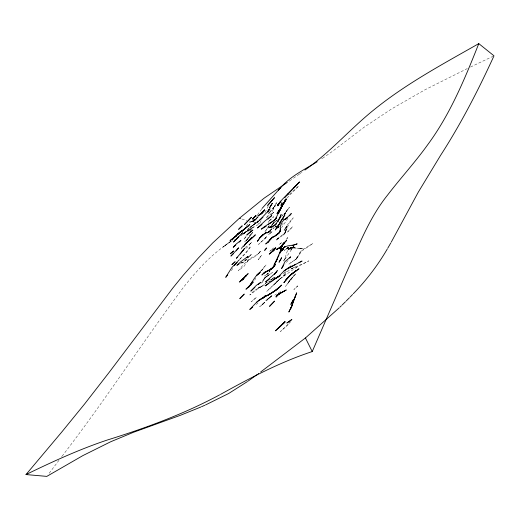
<?xml version="1.0" encoding="UTF-8"?>
<svg xmlns="http://www.w3.org/2000/svg" width="520" height="520" viewBox="0 0 520 520"><rect width="100%" height="100%" fill="white"/><g stroke="black" fill="none" stroke-linecap="round" stroke-linejoin="round"><path stroke-width="0.39" stroke-dasharray="2.6 1.95" d="M283.738 218.484L283.621 219.752L283.79 218.316M287.066 228.007L285.441 231.77L286.514 227.767M285.798 231.238L286.143 229.58C285.981 235.534 279.403 236.503 276.036 240.006L284.882 232.856L283.946 233.889L285.753 231.556L284.317 234.084L286.299 229.925L285.233 232.843L283.348 235.072L285.233 232.843M273.234 209.02C272.688 213.317 268.99 215.8 265.824 218.198L268.976 214.565M284.291 215.417L285.727 211.952L289.289 207.552L285.142 213.155L289.289 207.552M281.73 201.897L280.391 206.2L282.1 203.119M285.038 213.174L284.505 214.558L286.585 210.782M284.128 215.371L285.727 211.952L284.713 213.909M284.382 214.702L284.98 213.245M287.391 227.292L289.016 223.691L293.209 217.847L289.257 222.222L287.163 225.329M265.064 212.453L268.171 206.115M260.975 220.857L259.506 223.834L252.252 228.014M261.365 220.071L261.534 219.726M283.166 223.23L281.359 225.342M254.709 280.169L255.808 278.05M275.223 205.276L277.167 201.883L275.659 203.989M242.801 245.941L240.78 249.47L242.587 247.182M232.733 268.457L230.783 271.661M246.402 259.259L244.595 261.404L241.124 262.971L242.489 262.444M284.538 259.578L283.66 261.053L285.22 258.193L284.453 259.772C286.748 255.411 286.175 246.786 293.286 247.5L289.588 248.216L287.482 250.53C288.483 247.65 291.896 247.572 294.424 247.728C292.338 247.78 289.803 247.468 288.314 249.262C290.453 246.87 293.989 247.994 296.757 248.047L290.284 247.994L288.841 248.619L287.853 249.847L289.588 248.216L292.312 247.65M262.886 280.95L261.216 283.731L262.171 282.256M261.658 209.06L256.081 216.964M248.898 237.842L252.493 232.252L249.47 236.113L253.078 232.264M287.911 218.342L281.606 227.597M246.22 226.167L248.3 223.405L251.583 221.631M263.9 279.338L266 276.822L268.82 274.878L264.947 277.778L263.081 279.923M268.093 227.24L269.23 225.55M269.321 271.882L269.997 270.894L267.079 274.358L269.685 271.895M252.233 283.511L254.345 280.878M263.776 279.409L265.876 277.082L272.454 272.474L264.947 277.778L266.266 276.322L263.614 279.325M269.744 230.952L267.475 232.811L270.738 230.1L266.298 233.461L268.801 231.862L271.661 228.963L270.023 231.03L271.564 228.657L269.893 231.628L267.007 233.519M247.234 239.219L246.337 240.468L247.546 239.408L244.439 242.008L247.546 239.408M285.344 286.656L289.367 281.073L296.166 273.195L287.508 283.654M282.087 203.073L280.937 204.659L282.9 202.391M267.332 228.371L264.823 231.946L269.165 225.556M284.869 259.136L293.833 246.253L290.933 250.003L293.293 247.078L292 248.066L293.943 246.688L292.663 247.585M62.075 456.19C104.533 401.284 142.155 342.862 183.567 287.203C195.28 272.48 207.87 258.154 223.093 246.961M61.464 457.002L61.77 456.599M59.001 460.259L49.173 473.259M246.136 236.321L243.698 239.525L246.383 236.327M290.817 321.418L286.631 326.086L280.475 331.513L289.991 322.426M257.992 216.873L253.351 221.761L257.992 217.133M250.153 230.834L253.403 226.811L248.482 231.536M246.233 259.116L242.463 262.983L247.104 259.305M249.08 256.633L250.439 255.002L248.138 257.374L251.342 254.404L247.676 257.654M257.933 217.022L252.993 221.891L257.881 217.237M288.093 260.436L284.661 264.355M261.606 270.582L266.058 264.953L259.889 271.895M253.156 220.441L254.364 219.063M278.096 238.186L276.166 240.389L279.428 237.367L278.233 238.102M272.129 224.471L274.885 221.696L277.7 219.778M288.529 247.189L285.675 249.769L289.575 245.967M239.616 259.356L248.112 249.912L250.79 246.253L245.947 253.136L239.05 260.072M277.478 228.417L279.656 226.044M249.47 236.113L251.147 234.312M293.963 246.077L290.829 249.425L293.891 246.109M279.331 226.473L277.94 227.929L279.519 226.304M252.395 283.315L253.383 282.282M254.007 219.466L251.407 221.917L252.616 221.091L250.874 221.936M287.027 198.029L298.889 185.809L289.237 194.545M261.346 270.68L262.49 269.529L260.877 271.089M248.541 238.414L246.681 240.266L247.702 239.304M249.087 259.786L247.058 261.807L248.079 260.624L244.12 266.24L238.349 270.725L243.165 264.927L249.366 258.901L255.847 255.424L258.278 253.792L260.24 251.68L255.996 256.035L248.872 259.922L250.192 259.051M297.167 266.786L278.408 280.046L273.877 284.804L281.119 277.778L266.844 291.265C273.24 285.649 279.006 279.403 285.558 273.962L284.317 275.223C289.913 266.767 300.768 265.805 308.757 260.865L295.666 267.722M270.173 297.414L272.324 295.288L266.584 299.93L262.093 304.967L264.726 302.347L259.708 306.826L270.173 297.414L267.462 299.884M271.914 214.013L273.721 212.238L270.881 215.026L273.721 212.238M243.081 234.078L248.385 230.36L253.201 225.069L252.2 225.927L256.152 222.638M270.79 229.944L266.416 233.357M284.492 272.987L288.151 269.731M255.125 223.633L256.067 222.729M293.872 246.188L292.767 247.254L293.93 246.207M256.308 304.467L257.92 302.965M262.509 304.382L265.233 301.899M273.579 278.096L274.671 277.121L273.429 278.128M288.061 247.65L288.724 247.084L284.31 250.393L288.164 247.533M270.972 250.419L274.267 247.637L269.867 251.244L271.122 250.296M283.212 276.283L284.564 275.132L282.048 277.271M277.284 220.09L271.2 225.375M256.113 222.924L250.757 226.707L244.114 233.603L246.109 231.822L243.055 234.058M245.739 248.495L248.319 246.383L251.004 242.567L250.133 243.756L251.94 242.008L249.061 244.744L244.4 248.053M267.254 282.042L260.169 287.32L263.244 285.486L258.83 287.995L264.933 284.745M230.744 241.078L222.82 247.162L224.458 245.967M256.048 223.035L250.757 226.707L247.162 230.275L250.757 226.707L255.905 223.061M270.017 281.093L268.749 282.061L270.127 281.014M265.089 283.667L269.022 280.833M283.082 274.047L285.76 272.031M255.977 223.125L252.759 225.336L256.438 222.917M301.47 172.594L302.003 172.211M223.366 246.76L225.563 245.18M300.404 173.368L300.937 172.984M300.144 173.556L299.611 173.94M299.344 174.135L291.324 179.712M224.738 245.765L227.494 243.822M225.836 244.985L228.599 243.055M244.673 232.993L240.636 235.82L245.609 232.356M227.767 243.627L229.71 242.294M228.878 242.866L230.815 241.54M268.203 232.895L269.412 232.063M230.263 241.917L231.654 240.981M290.791 180.069L289.178 181.149M231.927 240.792L232.486 240.422M322.524 158.334L333.157 150.82L364.344 127.069L391.404 109.038L424.899 89.837L467.311 68.575M233.87 239.499L234.429 239.129M322.244 158.516L321.692 158.88M274.034 277.843L270.419 280.176L272.792 278.649M243.042 233.578L244.153 232.882M243.874 233.058L245.264 232.193M244.712 232.537L246.383 231.511M245.544 232.024L247.5 230.834M274.716 295.159L276.692 293.95M278.61 292.773L280.631 291.531M246.942 231.172L248.619 230.159M247.78 230.666L249.737 229.495M249.178 229.827L252.811 227.682M293.267 247.15L291.798 247.956L293.989 246.844L290.141 248.072L288.724 249.327L291.031 247.819L294.32 247.839L291.142 247.826L288.867 248.768L290.284 247.994L288.45 249.522L289.503 248.365L290.225 248.047L288.951 249.028L290.141 248.072L291.941 247.702M250.575 228.995L250.016 229.327M270.27 280.098L273.383 278.265M251.134 228.664L251.693 228.339M278.128 225.29L272.87 228.534L276.406 226.317L273.917 227.526M470.483 67.047L492.837 56.375M240.377 263.322L241.787 262.736M274.612 227.253L275.997 226.707M275.405 226.558L276.231 226.428M241.839 219.018L246.87 220.389M249.392 221.078L259.506 223.834M299.865 252.616C301.08 253.91 290.401 264.732 297.628 257.517L296.511 258.531L298.447 255.957L295.38 259.526L288.932 264.108L296.907 258.583L300.209 252.766L299.819 253.448L301.873 250.926L312.962 243.464L301.86 250.12L299.865 252.616M259.096 258.557L258.44 259.812L259.922 257.147L261.976 255.067L259.096 258.557M290.043 279.858L287.293 284.173L293.709 275.821L290.043 279.858M288.958 249.1L288.75 249.418L289.471 248.502L291.031 247.819L288.958 249.1M272.935 223.802L272.188 224.913L274.885 221.696L271.271 225.641L273.897 222.553L272.935 223.802M270.706 230.49L269.893 231.628L270.706 230.49M288.476 230.925L287.619 232.069L292.65 226.623L288.476 230.925M260.273 251.4L258.492 253.702L260.273 251.4M264.764 277.986L263.874 279.11L267.209 276.016L264.764 277.986M269.692 220.435L268.086 222.261L273.656 216.71L269.692 220.435M253.812 291.012L249.802 294.983L256.321 290.173L259.467 286.871L257.335 289.192L259.441 287.293L253.812 291.012M258.161 216.84L254.936 220.279L258.161 216.84M266.637 236.678L264.641 238.894L266.637 236.678M283.159 214.669L281.32 216.717L283.159 214.669M287.833 237.588L285.877 239.746L287.833 237.588M257.634 217.119L252.571 221.949L256.262 218.927L254.319 220.571L257.634 217.119M265.772 237.679L258.544 244.4L265.772 237.679M297.85 285.916L293.865 289.484L297.85 285.916M289.471 248.56L289.198 248.807L289.776 248.287L289.471 248.56M270.426 233.012L268.444 234.767L272.695 231.108L270.426 233.012M256.302 297.453L251.414 301.717L256.302 297.453M268.469 273.033L264.732 275.983L268.469 273.033M268.938 297.993L266.584 299.93L271.921 295.769L268.938 297.993M281.359 242.794L279.045 244.641L281.359 242.794M255.899 218.978L252.869 221.124L255.899 218.978M292.793 268.119L291.414 268.925L294.365 267.215L292.793 268.119M303.062 248.216L299.026 248.482L303.062 248.216M301.164 248.378L296.634 248.125L301.164 248.378"/><path stroke-width="0.78" d="M286.631 227.214L286.871 226.115M279.643 218.914L281.164 214.519L277.953 221.41L279.929 217.393M280.384 252.356L280.8 250.653L280.391 252.174M293.637 300.976L291.688 306.397L288.834 312.039L291.369 306.833L296.692 292.819L293.703 300.346L295.113 296.822M278.629 213.356L281.613 206.433L286.267 199.225L278.831 211.393L283.108 203.873L284.655 201.546L281.625 206.349L286.332 199.329M391.248 242.151L418.243 192.231L440.615 155.317C461.045 123.637 478.341 90.077 494 55.822L478.79 43.615C464.841 78.793 450.229 114.276 427.57 144.911C415.084 162.338 400.537 178.139 387.517 195.156C369.33 217.802 359.008 245.278 346.983 271.369L312.24 351.566C280 362.122 249.977 378.072 220.395 394.459M273.234 209.02L273.774 207.727M267.911 212.056L270.017 208.683L267.644 211.874L268.385 210.88L259.331 220.441L262.983 217.347M282.094 250.198L282.796 248.761L280.781 251.375L283.745 247.566L279.728 252.655L275.717 262.087L277.225 258.901L274.105 264.7L276.894 260M277.44 258.239L279.078 254.969M247.013 257.959L248.086 256.295L240.994 261.553L236.873 265.343L239.148 263.926M283.673 243.581L284.421 242.229L280.475 247.117L282.763 244.914L279.253 247.975L281.931 246.161L276.536 249.392L279.552 247.93M273.715 207.714L273.046 208.917L273.735 207.772M283.094 203.938L280.274 208.975L284.635 201.461L281.678 206.303L283.108 203.873M390.787 242.964L387.731 248.255M283.12 204.048L279.136 211.848L281.613 206.433L284.7 201.65L280.235 209.06L275.782 218.582L276.556 217.334L274.514 220.259L275.918 218.628L274.001 220.643L269.315 223.685L270.478 222.833M262.886 280.95L263.478 279.923M387.25 249.067C377.825 265.284 366.36 280.267 353.308 293.735M234.221 265.72L237.452 261.794L231.862 267.507L225.725 277.322L227.754 274.905M278.57 220.161L275.281 224.816L276.296 223.769L274.17 225.647L275.373 224.796L268.664 227.767L271.388 226.583L269.276 227.416L273.786 226.675M274.45 206.615L275.178 205.524L274.423 206.635M284.258 230.243L286.806 226.453L285.928 227.754M247.676 238.602L248.573 237.354M289.776 258.083L290.706 256.796L284.96 261.658L281.593 268.541L283.53 265.629M272.565 268.151L275.236 264.212L272.565 268.151L274.469 265.57C271.954 270.757 265.122 270.569 261.878 275.041L265.46 271.778L263.432 273.475L268.385 270.536L265.155 272.064C269.067 270.283 273.195 268.528 275.346 264.57L272.376 268.216L269.542 270.147L274.423 266.026L270.972 269.471L274.43 265.779L272.376 268.216L268.021 270.731L271.206 269.159M262.041 208.436L278.512 190.028M257.972 221.065L257.094 222.228L258.303 221.175M289.575 215.846L291.343 213.512L284.967 219.667L287.203 217.815C281.853 220.188 279.63 225.362 280.345 230.874L280.475 228.943L280.085 231.699L280.377 229.931L279.24 233.012L279.909 231.641L278.012 233.935L276.789 234.878L279.012 232.908L273.019 237.153L276.594 235.45M274.32 274.521L277.375 270.569L274.709 274.014M237.367 257.12L236.438 258.317L244.524 248.443L240.292 253.968M245.401 276.731L246.259 275.632L241.599 280.261L248.177 273.611L239.493 282.067L244.153 278.213M272.805 208.761L273.631 207.714M261.274 213.922L264.57 209.865L261.274 213.922L264.687 210.184L260.942 213.811L262.938 212.017L257.829 216.028L260.585 214.344M259.012 273.611L260.494 271.798C254.839 275.795 252.408 282.282 248.365 287.593L252.311 282.639L249.763 285.825L245.953 289.237L250.51 284.921L252.297 281.905L249.763 285.825L250.998 284.661L248.593 286.676L250.796 284.889M236.184 250.835L238.674 247.8L230.9 256.074L233.454 253.617M268.216 210.509L269.002 209.56L268.053 210.652M200.772 407.056L180.284 415.35L133.542 432.263L110.669 441.766L82.934 455.566L46.8 476.385L26 474.559L61.724 432.075L84.643 403.929L109.349 372.112L172.9 287.937L183.099 275.386L198.308 258.057L212.667 242.996L239.323 218.335L264.231 198.094L287.3 182.397M275.918 218.628C271.589 222.768 265.817 225.089 261.313 229.171L266.188 226.239M290.089 267.183L291.128 265.967L284.011 271.005L278.35 276.776L279.806 275.736L274.313 279.058L265.239 285.87L268.905 283.394M268.587 213.531L271.252 210.451M279.539 188.962C289.53 176.709 304.031 169.812 317.233 161.733M238.869 236.808L233.539 242.067L242.541 232.739L241.267 234.097M239.239 242.034L240.929 240.416L236.626 243.678L233.214 247.312L235.755 245.037M262.808 298.233L265.46 295.588L262.802 298.103L265.428 296.335L258.934 300.274L256.575 302.308L249.756 309.459L252.733 307.164M284.889 197.567L288.476 193.596L287.573 194.591M280.059 188.35L278.434 190.138L280.943 187.382M287.196 195.019L299.553 181.909L282.548 199.128L277.368 205.276L279.298 203.359M249.158 240.714L251.674 237.835M267.956 219.174L271.784 215.52L265.408 220.571L257.426 227.988L261.969 224.556M258.291 221.481L257.056 222.514L258.043 221.455M284.681 200.441L286.221 198.828L284.869 200.194M295.822 185.764L297.655 183.853L293.963 187.727L297.713 183.814M352.612 294.463L350.149 297.011M275.262 273.312L276.328 272.22L265.544 281.976L269.568 278.954M349.44 297.739L346.209 301.002M257.056 222.514L257.978 221.578M237.984 261.137L239.05 260.072M345.481 301.724L342.173 304.98M341.425 305.702L339.931 307.144M339.176 307.866L305.435 337.961L260.656 371.995M248.001 226.174L249.815 224.49L241.872 231.244L248.001 226.174L237.783 234.072L232.343 239.382L240.039 232.044L236.073 235.8L242.06 230.633L237.783 234.072L244.017 229.522M251.654 284.037L249.931 285.617L250.998 284.661M257.355 222.112L258.44 221.156M282.516 249.548L283.355 248.768L281.892 250.725L282.744 249.327L282.302 250.055C284.55 244.049 292.689 246.487 297.167 243.808L292.123 245.681M258.187 284.577L260.858 282.269L256.302 285.409L250.803 291.128L254.924 287.307M257.231 222.014L258.349 221.104M243.549 278.792L240.858 280.728L243.367 278.967M250.367 238.674L251.355 237.9M270.731 282.022L277.44 277.219L274.313 279.058L279.63 276.055M268.249 224.517L269.386 223.633M257.335 222.183L258.388 221.37M242.508 250.816L243.588 249.99M256.575 302.308C264.427 295.828 274.794 292.903 281.651 285.058L276.582 289.679L270.745 293.534L276.582 289.679L279.331 287.261L273.884 291.473L267.904 295.159L271.264 293.325L264.986 296.68M259.565 300.06L262.074 298.181M304.922 170.053C330.375 152.23 350.63 128.349 374.868 109.064C406.848 83.304 443.241 63.856 478.79 43.615M257.153 222.261L258.329 221.397M258.284 373.744L258.622 373.497M257.601 374.244L248.157 381.05M288.262 268.034L284.011 271.005M247.488 381.524L228.664 393.504L205.446 404.989M271.895 268.593L269.867 269.919L271.349 269.035M281.444 292.721L286.286 289.945L278.363 294.262L276.022 296.524L280.169 293.065L277.167 295.373L281.749 292.344L278.363 294.262L276.114 296.985L278.363 294.262L284.811 290.791M280.293 275.678L277.089 277.44L279.74 275.997M219.661 394.849C183.911 414.037 145.788 428.058 107.127 440.076C79.216 449.404 52.442 461.721 26 474.559M299.033 262.574L302.055 261.034L288.151 268.392L295.763 264.225M276.536 249.392L280.28 247.52M204.724 405.308L201.494 406.738M271.681 226.759L269.978 227.019L272.11 226.739M239.323 218.335L240.578 218.673M305.435 337.961L312.24 351.566M281.021 248.378L279.851 253.286C281.086 249.691 280.937 245.193 284.479 242.892L282.315 245.102L281.041 248.047L283.289 243.802L286.624 240.389L282.432 244.894L283.289 243.802L281.021 248.378L282.25 245.2L284.603 243.172L282.25 245.2L280.293 251.882L281.489 246.727L283.322 244.16L281.489 246.727L281.021 248.378M282.685 249.444L282.373 250.218L283.478 247.982L282.685 249.444M292.403 304.661L290.81 308.341L292.403 304.661M280.833 221.143L278.733 225.16L275.262 229.892L278.733 225.16L284.921 214.786L280.833 221.143M291.805 302.62L290.817 304.414L293.534 299.488L291.805 302.62M281.651 257.803L279.091 262.145L281.651 257.803M279.208 203.45L277.817 205.849L280.742 201.11L279.208 203.45M280.28 222.502L277.134 227.552L280.28 222.502M270.887 205.556L269.529 207.85L272.337 203.222L270.887 205.556M280.267 208.852L277.043 213.428L280.267 208.852M259.798 237.783L257.381 241.332L260.097 237.698L266.513 232.239L262.847 234.683L259.798 237.783M275.697 247.78L272.818 251.219L269.256 254.169L274.755 249.073L273.812 250.172L275.697 247.78M285.851 280.118L283.849 282.698L290.739 274.762L296.231 270.595L290.739 274.762L285.942 279.65L290.517 275.041L299.046 268.781L293.312 272.733L288.164 277.29L285.851 280.118M271.83 237.64L268.177 242.119L265.694 243.971L268.938 241.072L267.897 242.209L271.83 237.64M245.2 244.426L243.568 246.467C246.558 241.625 251.791 239.103 255.372 234.8L245.213 243.958L247.065 242.131L245.2 244.426M269.269 203.463L267.67 205.452L274.502 197.665L269.269 203.463M265.531 249.275L264.635 250.386L266.643 247.969L265.531 249.275M249.659 219.219L244.419 224.601L251.44 217.25L249.659 219.219M284.98 321.62L281.294 325.631L275.425 330.844L281.983 324.382L285.025 322.114L282.445 324.376L284.98 321.62M274.859 248.989L272.818 251.219L274.859 248.989M274.534 301.164L269.627 306.267L274.534 301.164M270.797 238.933L269.841 239.98L272.994 236.802L270.797 238.933M241.755 296.498L239.779 298.597L244.264 294.067L241.755 296.498M254.124 217.321L252.408 219.115L256.048 215.475L254.124 217.321M240.272 227.636L238.602 229.365L242.222 225.81L240.272 227.636M233.558 251.069L230.334 253.721L233.558 251.069M248.593 233.344L246.76 235.105L252.883 230.048L248.593 233.344M261.839 235.606L260.748 236.619L262.847 234.683L261.839 235.606M235.047 261.827L231.978 264.583L235.047 261.827M236.509 235.787L230.1 240.539L236.509 235.787M257.953 274.281L256.861 275.236L259.214 273.182L257.953 274.281M291.817 319.572L286.942 322.959L291.817 319.572M284.739 246.994L284.017 247.429L285.428 246.597L284.668 247.006"/></g></svg>
